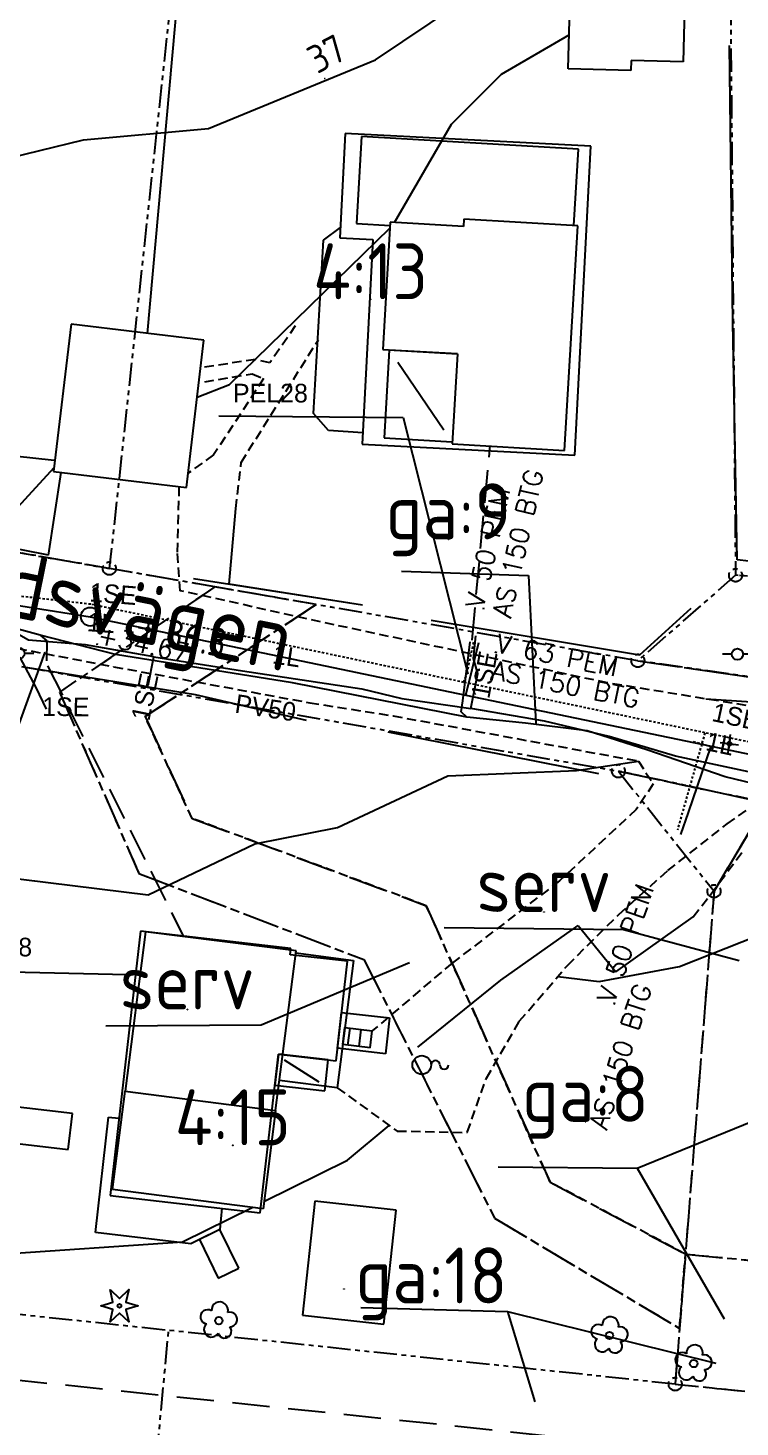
# Model space of a CAD drawing. Header units: metres. Extents: x 139929 to 143267, y 6401995 to 6404511.
# Drawn here: x 140403.1 to 140441.2, y 6402340.9 to 6402415.9 of the extents above; entities that cross this region are included whole.
import ezdxf
from ezdxf.enums import TextEntityAlignment as Align

# ---------------------------------------------------------------- set-up
doc = ezdxf.new("R2010")
doc.units = ezdxf.units.M
for name, pattern in [('DASHED', [0.75, 0.5, -0.25]), ('DASHED2', [3, 2, -1]), ('DGN Style 3', [2.464518, 1.76037, -0.704148]), ('HAECK', [0]), ('HIDDEN2', [0.1875, 0.125, -0.0625]), ('PHANTOM', [2.5, 1.25, -0.25, 0.25, -0.25, 0.25, -0.25])]:
    doc.linetypes.add(name, pattern=pattern)
doc.layers.add('LM_GRÄNSPUNKT_TEXT_NY', color=94, linetype='Continuous', lineweight=25)
for name, color, linetype in [('M-BEF-BELYSNINGSSTOLPE', 4, 'Continuous'), ('M-BEF-BYGGNAD', 3, 'Continuous'), ('M-BEF-EL', 4, 'ELLEDNING'), ('M-BEF-EL-TEXT', 1, 'Continuous'), ('M-BEF-HÄCK', 7, 'Continuous'), ('M-BEF-KÄLLA', 7, 'Continuous'), ('M-BEF-NIVÅ', 4, 'Continuous'), ('M-BEF-NIVÅKURVA-PRIMÄR-0.5M', 12, 'Continuous'), ('M-BEF-NIVÅKURVA-PRIMÄR-1.0M', 12, 'Continuous'), ('M-BEF-STAKET', 4, 'STAKET'), ('M-BEF-TELE', 4, 'TELELEDNING'), ('M-BEF-TELE-INFO', 4, 'Continuous'), ('M-BEF-TELE-TEXT', 1, 'Continuous'), ('M-BEF-TRAPPA', 4, 'Continuous'), ('M-BEF-TRÄD', 4, 'Continuous'), ('M-BEF-VA-S', 4, 'Continuous'), ('M-BEF-VA-TEXT', 1, 'Continuous'), ('M-BEF-VA-V', 4, 'HIDDEN2'), ('M-BEF-VÄGKANT', 1, 'DASHED'), ('M-BEF-VÄGKANTSTÖD', 1, 'Continuous'), ('M-FASTIGHETSBETECKNING', 3, 'Continuous'), ('M-GATUNAMN', 3, 'Continuous'), ('M-GR-FASTIGHETSGRÄNS', 3, 'PHANTOM'), ('M-GR-RÄTTIGHETSGRÄNS', 3, 'DASHED')]:
    doc.layers.add(name, color=color, linetype=linetype)
doc.styles.add('ISO', font='iso.shx', dxfattribs={"height": 2.5})
doc.styles.add('ITALICC', font='italicc', dxfattribs={"oblique": 10})
doc.styles.add('ROMANS', font='romans')
doc.styles.add('Style-font38', font='font38.shx')
doc.linetypes.add('ELLEDNING', pattern='A,3,-0.5,["E",Standard,S=0.5,R=0,X=0,Y=-0.25],-0.5', length=4)
doc.linetypes.add('STAKET', pattern='A,7,[134,morastr.shx,S=0.8,R=0,X=0,Y=0],0.6,[134,morastr.shx,S=0.8,R=0,X=0,Y=0],1', length=8.6)
doc.linetypes.add('TELELEDNING', pattern='A,3,-0.5,["T",Standard,S=0.5,R=0,X=0,Y=-0.25],-0.5', length=4)

# ---------------------------------------------------------------- blocks, each defined once
blk = doc.blocks.new('osynlig cirkel')
blk.add_circle((0, 0), 0.005)
blk = doc.blocks.new('OSYNLIG')
blk.add_blockref('osynlig cirkel', (0, 0))
blk = doc.blocks.new('PRI_L_ALLM')
for points in [[(-0.3, 0, 0), (-0.8, 0, 0)], [(0.8, 0, 0), (0.3, 0, 0)]]:
    blk.add_polyline3d(points)
blk.add_circle((0, 0), 0.3)
blk = doc.blocks.new('PRI_NIVÅ_HÖJDPUNKT_ISM')
at = {"color": 7}
for p, q in [((-0.25, 0), (0.25, 0)), ((0, 0.25), (0, -0.25))]:
    blk.add_line(p, q, dxfattribs=at)
blk = doc.blocks.new('PRI_V_KÄLLA')
blk.add_circle((0, 0), 0.5)
for centre, start, end in [((0.733333, 0), 0, 179.999991), ((1.2, 0), 179.999991, 359.999955)]:
    blk.add_arc(centre, 0.233333, start, end)
blk = doc.blocks.new('BRUNN')
blk.add_circle((0, 0), 0.5)
blk = doc.blocks.new('VENTIL')
blk.add_line((0, -0.55), (0, 0.55))
blk = doc.blocks.new('LIGGARPUNKT')
blk.add_circle((0, 0), 0.35)
at = {"layer": 'LM_GRÄNSPUNKT_TEXT_NY', "style": 'ITALICC', "oblique": 10}
blk.add_attdef('PUNKTBETECKNING', (0.5, -0.35), '', height=0.7, dxfattribs=at)
blk = doc.blocks.new('PRI_V_POLLARE')
blk.add_circle((0, 0), 0.2)
blk = doc.blocks.new('PRI_M_BARRTRÄD')
blk.add_polyline3d([(-0.5, 0.866026, 0), (0, 0.4, 0), (0.5, 0.866026, 0), (0.34641, 0.2, 0), (1, 0, 0), (0.34641, -0.2, 0), (0.5, -0.866026, 0), (0, -0.4, 0), (-0.5, -0.866026, 0), (-0.34641, -0.2, 0), (-1, 0, 0), (-0.34641, 0.2, 0), (-0.5, 0.866026, 0)])
blk.add_circle((0, 0), 0.1)
blk = doc.blocks.new('PRI_M_LÖVTRÄD')
blk.add_circle((0, 0), 0.2)
for centre, radius, start, end in [((0.047722, 0.56156), 0.443002, 345.022908, 184.096476), ((-0.601762, 0.206006), 0.384732, 57.341651, 261.23001), ((0.585988, 0.07036), 0.392534, 269.444378, 106.321877), ((-0.395828, -0.476108), 0.401424, 131.233971, 330.911027), ((0.306072, -0.564084), 0.367104, 196.976003, 41.224955)]:
    blk.add_arc(centre, radius, start, end)
blk = doc.blocks.new('SPWDEF')
at = {"color": 0, "linetype": 'Continuous'}
for p, q in [((-1, 0), (1, 0)), ((0, -1), (0, 1))]:
    blk.add_line(p, q, dxfattribs=at)
blk.add_circle((0, 0), 0.2)
blk = doc.blocks.new('PRI_NIVÅ_HÖJDPKT')
at = {"color": 0, "linetype": 'Continuous', "lineweight": -3}
blk.add_circle((183, 184), 0.0005, dxfattribs=at)

msp = doc.modelspace()

# ---------------------------------------------------------------- linework, layer by layer
at = {"layer": 'M-BEF-BYGGNAD'}
for p, q in [((140438.365, 6402420.564), (140438.199, 6402414.116)), ((140438.365, 6402420.564), (140438.199, 6402414.116)), ((140432.038, 6402413.748), (140432.144, 6402417.844)), ((140432.038, 6402413.748), (140432.144, 6402417.844)), ((140435.411, 6402414.188), (140435.398, 6402413.661)), ((140435.411, 6402414.188), (140435.398, 6402413.661)), ((140438.199, 6402414.116), (140435.411, 6402414.188)), ((140438.199, 6402414.116), (140435.411, 6402414.188)), ((140435.398, 6402413.661), (140432.038, 6402413.748)), ((140435.398, 6402413.661), (140432.038, 6402413.748)), ((140420.084, 6402410.273), (140419.797, 6402404.679)), ((140433.244, 6402409.6), (140420.084, 6402410.273)), ((140420.964, 6402410.108), (140420.693, 6402405.446)), ((140432.585, 6402409.429), (140420.964, 6402410.108)), ((140432.346, 6402405.336), (140432.585, 6402409.429)), ((140432.395, 6402393.021), (140433.244, 6402409.6)), ((140418.926, 6402404.554), (140419.826, 6402405.23)), ((140420.693, 6402405.446), (140422.49, 6402405.341)), ((140422.5, 6402405.521), (140422.1, 6402398.682)), ((140426.417, 6402405.292), (140422.5, 6402405.521)), ((140426.439, 6402405.682), (140426.417, 6402405.292)), ((140432.546, 6402405.325), (140426.439, 6402405.682)), ((140431.842, 6402393.276), (140432.546, 6402405.325)), ((140418.378, 6402395.256), (140418.926, 6402404.554)), ((140419.797, 6402404.679), (140421.56, 6402404.589)), ((140421.56, 6402404.589), (140420.997, 6402393.604)), ((140405.385, 6402400.04), (140404.449, 6402392.139)), ((140405.385, 6402400.04), (140404.449, 6402392.139)), ((140412.512, 6402399.196), (140405.385, 6402400.04)), ((140412.512, 6402399.196), (140405.385, 6402400.04)), ((140411.576, 6402391.295), (140412.512, 6402399.196)), ((140411.576, 6402391.295), (140412.512, 6402399.196)), ((140422.1, 6402398.682), (140426.098, 6402398.449)), ((140422.445, 6402398.662), (140422.169, 6402393.943)), ((140426.098, 6402398.449), (140422.445, 6402398.662)), ((140426.098, 6402398.449), (140425.816, 6402393.628)), ((140422.897, 6402398.002), (140425.37, 6402394.389)), ((140419.191, 6402394.341), (140418.378, 6402395.256)), ((140421.029, 6402394.22), (140419.191, 6402394.341)), ((140422.169, 6402393.943), (140425.822, 6402393.729)), ((140420.997, 6402393.604), (140432.395, 6402393.021)), ((140425.816, 6402393.628), (140431.842, 6402393.276)), ((140404.449, 6402392.139), (140411.576, 6402391.295)), ((140404.449, 6402392.139), (140411.576, 6402391.295)), ((140409.107, 6402367.483), (140407.477, 6402353.314)), ((140409.377, 6402367.459), (140408.282, 6402358.9)), ((140417.169, 6402366.556), (140409.107, 6402367.483)), ((140417.446, 6402366.427), (140409.377, 6402367.459)), ((140416.352, 6402357.868), (140417.446, 6402366.427)), ((140417.132, 6402366.229), (140417.169, 6402366.556)), ((140420.207, 6402365.876), (140417.132, 6402366.229)), ((140417.433, 6402366.321), (140420.532, 6402365.925)), ((140419.594, 6402360.541), (140420.207, 6402365.876)), ((140420.532, 6402365.925), (140419.659, 6402359.091)), ((140415.522, 6402352.389), (140416.501, 6402360.897)), ((140416.501, 6402360.897), (140416.308, 6402359.226)), ((140416.501, 6402360.897), (140419.594, 6402360.541)), ((140419.176, 6402360.589), (140416.501, 6402360.897)), ((140418.685, 6402359.385), (140416.821, 6402360.563)), ((140418.984, 6402358.918), (140419.176, 6402360.589)), ((140419.659, 6402359.091), (140416.558, 6402359.487)), ((140407.608, 6402353.633), (140408.282, 6402358.9)), ((140408.282, 6402358.9), (140416.352, 6402357.868)), ((140416.308, 6402359.226), (140418.984, 6402358.918)), ((140405.459, 6402357.708), (140401.646, 6402358.154)), ((140405.233, 6402355.775), (140405.459, 6402357.708)), ((140406.693, 6402351.335), (140407.395, 6402357.507)), ((140407.395, 6402357.507), (140407.954, 6402357.458)), ((140416.352, 6402357.868), (140415.678, 6402352.601)), ((140401.419, 6402356.221), (140405.233, 6402355.775)), ((140415.678, 6402352.601), (140407.608, 6402353.633)), ((140407.477, 6402353.314), (140415.522, 6402352.389)), ((140418.464, 6402353.01), (140417.792, 6402346.889)), ((140418.464, 6402353.01), (140417.792, 6402346.889)), ((140422.822, 6402352.533), (140418.464, 6402353.01)), ((140422.822, 6402352.533), (140418.464, 6402353.01)), ((140413.464, 6402352.626), (140413.366, 6402351.485)), ((140422.15, 6402346.411), (140422.822, 6402352.533)), ((140422.15, 6402346.411), (140422.822, 6402352.533)), ((140411.807, 6402350.723), (140406.693, 6402351.335)), ((140413.366, 6402351.485), (140411.807, 6402350.723)), ((140417.792, 6402346.889), (140422.15, 6402346.411)), ((140417.792, 6402346.889), (140422.15, 6402346.411))]:
    msp.add_line(p, q, dxfattribs=at)
at = {"layer": 'M-BEF-EL', "flags": 128}
for points in [[(140365.682, 6402369.004), (140366.208, 6402371.615), (140366.567, 6402374.418), (140367.124, 6402380.571), (140368.12, 6402384.928), (140369.057, 6402386.221), (140370.232, 6402386.596), (140375.642, 6402385.496), (140378.516, 6402385.199), (140380.864, 6402385.125), (140390.137, 6402383.728), (140397.926, 6402382.345), (140400.971, 6402382.229), (140402.648, 6402382.162), (140403.502, 6402380.556), (140404.048, 6402379.389)], [(140409.517, 6402380.665), (140409.822, 6402382.206), (140406.157, 6402382.856), (140403.105, 6402383.104), (140400.936, 6402384.321), (140399.872, 6402384.592), (140399.498, 6402382.85), (140394.281, 6402378.426), (140394.353, 6402377.668), (140394.937, 6402377.437), (140396.334, 6402376.906), (140397.921, 6402375.984), (140398.221, 6402375.095), (140397.838, 6402374.137), (140397.402, 6402373.607), (140397.838, 6402374.137), (140398.221, 6402375.095), (140397.921, 6402375.984), (140396.334, 6402376.906), (140394.937, 6402377.437), (140394.353, 6402377.668), (140394.281, 6402378.426), (140399.498, 6402382.85)], [(140454.35, 6402374.913), (140452.541, 6402374.969), (140450.959, 6402374.809), (140448.759, 6402374.747), (140443.855, 6402375.577), (140437.792, 6402376.868), (140434.229, 6402377.928), (140430.765, 6402378.758), (140426.815, 6402379.425), (140427.199, 6402381.308), (140426.957, 6402382.108), (140427.079, 6402383.326)], [(140409.822, 6402382.206), (140414.584, 6402381.449), (140420.977, 6402380.487), (140423.122, 6402379.963), (140426.815, 6402379.425)]]:
    msp.add_lwpolyline(points, dxfattribs=at)
at = {"layer": 'M-BEF-HÄCK', "lineweight": -3}
for p, q in [((140409.482, 6402399.555), (140411.241, 6402419.05)), ((140440.862, 6402400.143), (140440.692, 6402414.987)), ((140441.1, 6402387.413), (140440.862, 6402400.143)), ((140413.857, 6402386.095), (140414.221, 6402390.167)), ((140465.581, 6402384.634), (140441.1, 6402387.413)), ((140421.019, 6402384.973), (140413.857, 6402386.095)), ((140435.863, 6402382.291), (140424.688, 6402384.147)), ((140438.614, 6402384.801), (140435.863, 6402382.291)), ((140412.055, 6402380.172), (140402.959, 6402381.637)), ((140418.016, 6402378.791), (140412.055, 6402380.172)), ((140422.363, 6402378.179), (140433.669, 6402375.954))]:
    msp.add_line(p, q, dxfattribs=at)
at = {"layer": 'M-BEF-HÄCK', "color": 1, "linetype": 'HAECK', "lineweight": -3}
for p, q in [((140409.482, 6402399.555), (140411.241, 6402419.05)), ((140440.862, 6402400.143), (140440.692, 6402414.987)), ((140441.1, 6402387.413), (140440.862, 6402400.143)), ((140404.17, 6402387.658), (140404.855, 6402392.091)), ((140404.17, 6402387.658), (140391.356, 6402390.177)), ((140465.581, 6402384.634), (140441.1, 6402387.413)), ((140421.019, 6402384.973), (140411.948, 6402386.394)), ((140435.863, 6402382.291), (140424.688, 6402384.147)), ((140438.614, 6402384.801), (140435.863, 6402382.291)), ((140412.055, 6402380.172), (140402.959, 6402381.637)), ((140418.016, 6402378.791), (140412.055, 6402380.172)), ((140422.363, 6402378.179), (140433.669, 6402375.954))]:
    msp.add_line(p, q, dxfattribs=at)
at = {"layer": 'M-BEF-NIVÅKURVA-PRIMÄR-0.5M', "linetype": 'Continuous', "lineweight": -3}
for p, q in [((140428.458, 6402413.463, 36.5), (140432.084, 6402415.571, 36.5)), ((140425.778, 6402410.782, 36.5), (140428.458, 6402413.463, 36.5)), ((140422.725, 6402405.508, 36.5), (140425.778, 6402410.782, 36.5)), ((140413.886, 6402396.81, 36.5), (140422.481, 6402405.198, 36.5)), ((140412.149, 6402396.138, 36.5), (140413.886, 6402396.81, 36.5)), ((140400.776, 6402388.325, 36.5), (140404.475, 6402392.365, 36.5)), ((140438.001, 6402365.599, 35.5), (140444.753, 6402368.26, 35.5)), ((140433.689, 6402364.796, 35.5), (140438.001, 6402365.599, 35.5)), ((140431.489, 6402365.063, 35.5), (140433.689, 6402364.796, 35.5)), ((140420.198, 6402355.207, 35.5), (140422.448, 6402357.07, 35.5)), ((140415.728, 6402352.99, 35.5), (140420.198, 6402355.207, 35.5)), ((140411.367, 6402350.827, 35.5), (140415.094, 6402352.676, 35.5)), ((140399.612, 6402350.035, 35.5), (140411.367, 6402350.827, 35.5))]:
    msp.add_line(p, q, dxfattribs=at)
at = {"layer": 'M-BEF-NIVÅKURVA-PRIMÄR-1.0M', "linetype": 'Continuous', "lineweight": -3}
for p, q in [((140421.712, 6402414.217, 37), (140426.096, 6402417.167, 37)), ((140412.759, 6402410.534, 37), (140421.712, 6402414.217, 37)), ((140406.046, 6402409.94, 37), (140412.759, 6402410.534, 37)), ((140401.194, 6402408.749, 37), (140406.046, 6402409.94, 37)), ((140439.42, 6402379.949, 36), (140444.292, 6402379.635, 36)), ((140425.587, 6402375.828, 36), (140432.476, 6402376.107, 36)), ((140432.476, 6402376.107, 36), (140435.8, 6402376.614, 36)), ((140419.664, 6402373.042, 36), (140425.587, 6402375.828, 36)), ((140415.238, 6402372.171, 36), (140419.664, 6402373.042, 36)), ((140409.521, 6402369.443, 36), (140415.238, 6402372.171, 36)), ((140401.396, 6402370.446, 36), (140409.521, 6402369.443, 36))]:
    msp.add_line(p, q, dxfattribs=at)
at = {"layer": 'M-BEF-STAKET', "lineweight": -3}
msp.add_line((140404.488, 6402392.738), (140400.543, 6402393.158), dxfattribs=at)
at = {"layer": 'M-BEF-TELE', "linetype": 'Continuous'}
for p, q in [((140403.727, 6402383.375), (140400.152, 6402384.344)), ((140407.777, 6402382.322), (140403.727, 6402383.375)), ((140403.727, 6402383.375), (140404.092, 6402383.067)), ((140404.092, 6402383.067), (140404.08, 6402381.995)), ((140426.384, 6402379.839), (140426.786, 6402383.012)), ((140417.26, 6402380.803), (140407.777, 6402382.322)), ((140426.595, 6402378.961), (140417.26, 6402380.803)), ((140426.295, 6402379.254), (140426.384, 6402379.839)), ((140426.595, 6402378.961), (140426.295, 6402379.254)), ((140429.748, 6402378.641), (140426.595, 6402378.961)), ((140433.045, 6402378.231), (140429.748, 6402378.641)), ((140436.247, 6402377.217), (140433.045, 6402378.231)), ((140440.459, 6402375.771), (140436.247, 6402377.217)), ((140443.916, 6402374.919), (140440.459, 6402375.771))]:
    msp.add_line(p, q, dxfattribs=at)
at = {"layer": 'M-BEF-TELE-INFO', "linetype": 'DGN Style 3'}
for p, q in [((140426.883, 6402383.099), (140427.853, 6402393.546)), ((140404.132, 6402381.716), (140411.418, 6402367.194))]:
    msp.add_line(p, q, dxfattribs=at)
at = {"layer": 'M-BEF-TELE-TEXT', "linetype": 'Continuous'}
for p, q in [((140413.302, 6402395.14), (140423.19, 6402395.038)), ((140423.19, 6402395.038), (140426.653, 6402381.296)), ((140397.771, 6402365.403), (140404.005, 6402382.457)), ((140408.402, 6402365.143), (140397.771, 6402365.403))]:
    msp.add_line(p, q, dxfattribs=at)
at = {"layer": 'M-BEF-TRAPPA', "lineweight": -3}
for p, q in [((140419.67, 6402361.207), (140419.892, 6402363.133)), ((140419.892, 6402363.133), (140422.458, 6402362.838)), ((140422.458, 6402362.838), (140422.237, 6402360.912)), ((140422.237, 6402360.912), (140419.67, 6402361.207)), ((140413.366, 6402351.485), (140412.266, 6402350.948)), ((140414.376, 6402349.419), (140413.366, 6402351.485)), ((140412.266, 6402350.948), (140413.276, 6402348.882)), ((140413.276, 6402348.882), (140414.376, 6402349.419))]:
    msp.add_line(p, q, dxfattribs=at)
at = {"layer": 'M-BEF-TRAPPA', "color": 1, "linetype": 'Continuous', "lineweight": -3}
for p, q in [((140419.955, 6402361.414), (140420.072, 6402362.327)), ((140420.072, 6402362.327), (140421.537, 6402362.14)), ((140420.23, 6402361.379), (140420.347, 6402362.292)), ((140420.825, 6402361.303), (140420.942, 6402362.216)), ((140421.421, 6402361.227), (140421.537, 6402362.14)), ((140421.421, 6402361.227), (140419.955, 6402361.414))]:
    msp.add_line(p, q, dxfattribs=at)
at = {"layer": 'M-BEF-VA-S'}
for points in [[(140346.437, 6402393.702, 0), (140368.255, 6402390.303, 0), (140388.975, 6402387.074, 0), (140400.773, 6402385.236, 0), (140406.411, 6402384.358, 0)], [(140406.411, 6402384.358, 0), (140426.558, 6402380.152, 0), (140439.709, 6402377.407, 0), (140448.292, 6402375.615, 0)], [(140426.558, 6402380.152, 0), (140427.243, 6402382.977, 0)], [(140438.069, 6402372.679, 0), (140438.479, 6402373.86, 0), (140439.709, 6402377.407, 0)]]:
    msp.add_polyline3d(points, dxfattribs=at)
at = {"layer": 'M-BEF-VA-TEXT'}
for points in [[(140427.49, 6402384.755, 0), (140427.512, 6402384.853, 0)], [(140428.931, 6402384.259, 0), (140428.953, 6402384.356, 0)], [(140406.727, 6402382.904, 0), (140406.824, 6402382.884, 0)], [(140428.108, 6402382.464, 0), (140428.206, 6402382.444, 0)], [(140427.847, 6402381.026, 0), (140427.945, 6402381.007, 0)], [(140434.504, 6402363.563, 0), (140434.537, 6402363.658, 0)], [(140434.072, 6402356.79, 0), (140434.103, 6402356.885, 0)]]:
    msp.add_polyline3d(points, dxfattribs=at)
at = {"layer": 'M-BEF-VA-V'}
for points in [[(140454.954, 6402375.73, 0), (140448.141, 6402376.293, 0), (140439.367, 6402378.131, 0), (140426.444, 6402380.836, 0), (140406.439, 6402385.024, 0), (140400.512, 6402385.699, 0), (140397.246, 6402386.068, 0), (140389.38, 6402387.313, 0), (140377.388, 6402389.123, 0), (140368.695, 6402390.557, 0), (140346.859, 6402394.47, 0), (140345.864, 6402394.649, 0)], [(140426.444, 6402380.836, 0), (140426.614, 6402381.322, 0), (140426.981, 6402383.023, 0)], [(140439.367, 6402378.131, 0), (140439.192, 6402377.523, 0), (140437.888, 6402372.907, 0)]]:
    msp.add_polyline3d(points, dxfattribs=at)
at = {"layer": 'M-BEF-VÄGKANT', "lineweight": -3}
for p, q in [((140417.409, 6402399.955), (140416.041, 6402397.973)), ((140414.507, 6402392.637), (140418.644, 6402399.208)), ((140415.266, 6402398.154), (140412.524, 6402397.738)), ((140416.041, 6402397.973), (140415.266, 6402398.154)), ((140412.552, 6402396.96), (140415.096, 6402397.38)), ((140415.709, 6402397.126), (140413.021, 6402393.034)), ((140415.096, 6402397.38), (140415.709, 6402397.126)), ((140413.021, 6402393.034), (140411.673, 6402392.053)), ((140414.221, 6402390.167), (140414.507, 6402392.637)), ((140419.494, 6402383.923), (140413.784, 6402385.186)), ((140434.143, 6402380.809), (140419.494, 6402383.923)), ((140402.509, 6402382.658), (140407.67, 6402381.677)), ((140402.509, 6402382.658), (140407.67, 6402381.677)), ((140407.67, 6402381.677), (140418.182, 6402379.742)), ((140407.67, 6402381.677), (140418.182, 6402379.742)), ((140447.491, 6402378.632), (140434.143, 6402380.809)), ((140418.182, 6402379.742), (140422.647, 6402379.041)), ((140418.182, 6402379.742), (140422.647, 6402379.041)), ((140422.647, 6402379.041), (140435.8, 6402376.614)), ((140422.647, 6402379.041), (140435.8, 6402376.614)), ((140435.8, 6402376.614), (140436.592, 6402375.386)), ((140436.592, 6402375.386), (140435.681, 6402374.012)), ((140435.681, 6402374.012), (140431.573, 6402370.19)), ((140439.707, 6402369.496), (140441.437, 6402371.841)), ((140439.707, 6402369.496), (140441.437, 6402371.841)), ((140431.573, 6402370.19), (140425.81, 6402365.777)), ((140438.727, 6402368.262), (140439.707, 6402369.496)), ((140438.727, 6402368.262), (140439.707, 6402369.496)), ((140425.81, 6402365.777), (140422.323, 6402362.809))]:
    msp.add_line(p, q, dxfattribs=at)
at = {"layer": 'M-BEF-VÄGKANT'}
for p, q in [((140411.094, 6402387.82), (140411.188, 6402391.341)), ((140411.235, 6402385.75), (140411.094, 6402387.82)), ((140419.494, 6402383.923), (140411.235, 6402385.75)), ((140434.143, 6402380.809), (140419.494, 6402383.923)), ((140402.509, 6402382.658), (140407.67, 6402381.677)), ((140407.67, 6402381.677), (140418.182, 6402379.742)), ((140447.491, 6402378.632), (140434.143, 6402380.809)), ((140418.182, 6402379.742), (140422.647, 6402379.041)), ((140422.647, 6402379.041), (140435.8, 6402376.614)), ((140435.8, 6402376.614), (140436.592, 6402375.386)), ((140436.592, 6402375.386), (140435.681, 6402374.012)), ((140440.553, 6402373.251), (140442.411, 6402374.555)), ((140435.681, 6402374.012), (140431.573, 6402370.19)), ((140437.375, 6402370.746), (140440.553, 6402373.251)), ((140434.749, 6402368.392), (140437.375, 6402370.746)), ((140431.573, 6402370.19), (140425.81, 6402365.777)), ((140431.998, 6402365.653), (140434.749, 6402368.392)), ((140425.81, 6402365.777), (140421.537, 6402362.14)), ((140429.414, 6402362.658), (140431.998, 6402365.653)), ((140427.651, 6402359.608), (140429.414, 6402362.658)), ((140426.626, 6402356.695), (140427.651, 6402359.608)), ((140419.659, 6402359.091), (140422.862, 6402356.77)), ((140422.862, 6402356.77), (140426.626, 6402356.695))]:
    msp.add_line(p, q, dxfattribs=at)
at = {"layer": 'M-BEF-VÄGKANTSTÖD', "lineweight": -3}
for p, q in [((140428.428, 6402364.863), (140432.574, 6402367.797)), ((140428.428, 6402364.863), (140432.574, 6402367.797)), ((140432.574, 6402367.797), (140434.582, 6402365.318)), ((140432.574, 6402367.797), (140434.582, 6402365.318)), ((140434.582, 6402365.318), (140438.727, 6402368.262)), ((140434.582, 6402365.318), (140438.727, 6402368.262)), ((140423.975, 6402361.263), (140428.428, 6402364.863)), ((140423.975, 6402361.263), (140428.428, 6402364.863))]:
    msp.add_line(p, q, dxfattribs=at)
at = {"layer": 'M-FASTIGHETSBETECKNING', "lineweight": -3}
for p, q in [((140423.108, 6402386.803), (140429.906, 6402386.572)), ((140429.906, 6402386.572), (140430.31, 6402378.634)), ((140425.389, 6402367.685), (140435.009, 6402367.586)), ((140435.009, 6402367.586), (140441.205, 6402365.919)), ((140415.576, 6402362.461), (140423.537, 6402365.813)), ((140407.253, 6402362.414), (140415.576, 6402362.461)), ((140435.732, 6402354.779), (140441.911, 6402357.306)), ((140428.285, 6402354.855), (140435.732, 6402354.779)), ((140435.732, 6402354.779), (140440.406, 6402346.69)), ((140420.914, 6402347.299), (140428.78, 6402347.098)), ((140428.78, 6402347.098), (140430.242, 6402342.247)), ((140428.78, 6402347.098), (140439.953, 6402344.316))]:
    msp.add_line(p, q, dxfattribs=at)
at = {"layer": 'M-FASTIGHETSBETECKNING', "color": 1, "linetype": 'Continuous', "lineweight": -3}
for p, q in [((140423.108, 6402386.803), (140429.906, 6402386.572)), ((140429.906, 6402386.572), (140430.31, 6402378.634)), ((140425.389, 6402367.685), (140435.009, 6402367.586)), ((140435.009, 6402367.586), (140441.205, 6402365.919)), ((140415.576, 6402362.461), (140423.537, 6402365.813)), ((140407.253, 6402362.414), (140415.576, 6402362.461)), ((140435.732, 6402354.779), (140441.911, 6402357.306)), ((140428.285, 6402354.855), (140435.732, 6402354.779)), ((140435.732, 6402354.779), (140440.406, 6402346.69)), ((140420.914, 6402347.299), (140428.78, 6402347.098)), ((140428.78, 6402347.098), (140439.953, 6402344.316)), ((140428.78, 6402347.098), (140430.242, 6402342.247))]:
    msp.add_line(p, q, dxfattribs=at)
at = {"layer": 'M-GR-FASTIGHETSGRÄNS'}
for p, q in [((140411.584, 6402425.323), (140407.439, 6402386.945)), ((140411.584, 6402425.323), (140407.439, 6402386.945)), ((140440.696, 6402422.333), (140441.008, 6402386.58)), ((140440.696, 6402422.333), (140441.008, 6402386.58)), ((140375.075, 6402392.588), (140407.439, 6402386.945)), ((140407.439, 6402386.945), (140375.075, 6402392.588)), ((140375.075, 6402392.588), (140407.439, 6402386.945)), ((140435.77, 6402381.994), (140407.439, 6402386.945)), ((140413.103, 6402385.956), (140407.439, 6402386.945)), ((140435.77, 6402381.994), (140407.439, 6402386.945)), ((140441.008, 6402386.58), (140435.77, 6402381.994)), ((140441.008, 6402386.58), (140435.77, 6402381.994)), ((140441.008, 6402386.58), (140435.77, 6402381.994)), ((140478.051, 6402383.779), (140441.008, 6402386.58)), ((140465.405, 6402384.736), (140441.008, 6402386.58)), ((140478.051, 6402383.779), (140441.008, 6402386.58)), ((140418.521, 6402385.009), (140413.103, 6402385.956)), ((140449.484, 6402385.939), (140439.853, 6402369.632)), ((140435.77, 6402381.994), (140418.521, 6402385.009)), ((140465.38, 6402377.714), (140435.77, 6402381.994)), ((140435.77, 6402381.994), (140465.38, 6402377.714)), ((140402.725, 6402381.684), (140434.729, 6402376.075)), ((140402.725, 6402381.684), (140434.729, 6402376.075)), ((140402.725, 6402381.684), (140434.729, 6402376.075)), ((140434.729, 6402376.075), (140439.853, 6402369.632)), ((140434.729, 6402376.075), (140449.588, 6402372.892)), ((140449.588, 6402372.892), (140434.729, 6402376.075)), ((140434.729, 6402376.075), (140439.853, 6402369.632)), ((140434.729, 6402376.075), (140439.853, 6402369.632)), ((140439.853, 6402369.632), (140437.771, 6402343.194)), ((140439.853, 6402369.632), (140437.771, 6402343.194)), ((140439.853, 6402369.632), (140437.771, 6402343.194)), ((140439.853, 6402369.632), (140437.771, 6402343.194)), ((140437.771, 6402343.194), (140398.871, 6402347.324)), ((140437.771, 6402343.194), (140398.871, 6402347.324)), ((140408.339, 6402321.861), (140410.62, 6402346.076)), ((140437.771, 6402343.194), (140443.725, 6402342.593)), ((140437.771, 6402343.194), (140441.254, 6402342.842)), ((140437.771, 6402343.194), (140443.725, 6402342.593))]:
    msp.add_line(p, q, dxfattribs=at)
at = {"layer": 'M-GR-RÄTTIGHETSGRÄNS', "lineweight": -3}
for p, q in [((140413.103, 6402385.956), (140404.768, 6402380.311)), ((140418.521, 6402385.009), (140413.103, 6402385.956)), ((140449.484, 6402385.939), (140439.853, 6402369.632)), ((140409.361, 6402378.998), (140418.521, 6402385.009)), ((140404.768, 6402380.311), (140409.027, 6402370.586)), ((140411.874, 6402373.537), (140409.361, 6402378.998)), ((140424.431, 6402368.858), (140411.874, 6402373.537)), ((140409.027, 6402370.586), (140421.087, 6402365.963)), ((140439.853, 6402369.632), (140437.771, 6402343.194)), ((140431.069, 6402354.027), (140424.431, 6402368.858)), ((140421.087, 6402365.963), (140428.086, 6402352.098)), ((140438.321, 6402350.172), (140431.069, 6402354.027)), ((140428.086, 6402352.098), (140438.007, 6402346.184)), ((140438.007, 6402346.184), (140438.321, 6402350.172)), ((140438.321, 6402350.172), (140441.891, 6402349.829)), ((140437.771, 6402343.194), (140441.254, 6402342.842))]:
    msp.add_line(p, q, dxfattribs=at)
at = {"layer": 'M-GR-RÄTTIGHETSGRÄNS', "color": 1, "linetype": 'DASHED2', "lineweight": -3}
for p, q in [((140413.103, 6402385.956), (140404.768, 6402380.311)), ((140449.484, 6402385.939), (140439.853, 6402369.632)), ((140418.521, 6402385.009), (140409.361, 6402378.998)), ((140435.77, 6402381.994), (140465.38, 6402377.714)), ((140404.768, 6402380.311), (140409.027, 6402370.586)), ((140409.361, 6402378.998), (140411.874, 6402373.537)), ((140434.729, 6402376.075), (140449.588, 6402372.892)), ((140411.874, 6402373.537), (140424.431, 6402368.858)), ((140409.027, 6402370.586), (140421.087, 6402365.963)), ((140424.431, 6402368.858), (140431.069, 6402354.027)), ((140421.087, 6402365.963), (140428.086, 6402352.098)), ((140431.069, 6402354.027), (140438.321, 6402350.172)), ((140428.086, 6402352.098), (140438.007, 6402346.184)), ((140438.321, 6402350.172), (140441.957, 6402349.806)), ((140399.117, 6402343.778), (140491.824, 6402334.023))]:
    msp.add_line(p, q, dxfattribs=at)

# ---------------------------------------------------------------- block references
at = {"layer": 'M-BEF-BELYSNINGSSTOLPE'}
for p in [(140402.596, 6402382.392), (140402.596, 6402382.392), (140441.109, 6402382.345), (140441.109, 6402382.345)]:
    msp.add_blockref('PRI_L_ALLM', p, dxfattribs=at)
at = {"layer": 'M-BEF-KÄLLA', "lineweight": -3}
msp.add_blockref('PRI_V_KÄLLA', (140424.187, 6402360.315), dxfattribs=at)
at = {"layer": 'M-BEF-KÄLLA', "color": 1, "linetype": 'Continuous', "lineweight": -3}
msp.add_blockref('PRI_V_KÄLLA', (140424.187, 6402360.315), dxfattribs=at)
at = {"layer": 'M-BEF-NIVÅ', "xscale": 0.5, "yscale": 0.5, "zscale": 0.5}
for p, rotation in [((140409.503, 6402383.694), 349.7399997486405), ((140440.676, 6402377.545), 352.2060002748858)]:
    msp.add_blockref('SPWDEF', p, dxfattribs=dict(at, rotation=rotation))
at = {"layer": 'M-BEF-NIVÅ', "lineweight": -3}
for p, rotation in [((140409.503, 6402383.694), 349.7399997486405), ((140440.676, 6402377.545), 352.2060002748858)]:
    msp.add_blockref('PRI_NIVÅ_HÖJDPUNKT_ISM', p, dxfattribs=dict(at, rotation=rotation))
at = {"layer": 'M-BEF-NIVÅKURVA-PRIMÄR-1.0M', "color": 1, "linetype": 'Continuous', "lineweight": -3, "xscale": 0.001, "yscale": 0.001, "zscale": 0.001}
msp.add_blockref('PRI_NIVÅ_HÖJDPKT', (140418.8, 6402413.048, 37), dxfattribs=at)
at = {"layer": 'M-BEF-TRÄD', "color": 1, "linetype": 'Continuous', "lineweight": -3}
for name, p in [('PRI_M_BARRTRÄD', (140407.979, 6402347.396)), ('PRI_M_LÖVTRÄD', (140413.311, 6402346.598)), ('PRI_M_LÖVTRÄD', (140434.253, 6402345.803)), ('PRI_M_LÖVTRÄD', (140438.764, 6402344.297))]:
    msp.add_blockref(name, p, dxfattribs=at)
at = {"layer": 'M-BEF-VA-S'}
msp.add_blockref('BRUNN', (140406.411, 6402384.358), dxfattribs=at)
at = {"layer": 'M-BEF-VA-V', "rotation": 74.60191475657454}
msp.add_blockref('VENTIL', (140439.192, 6402377.523), dxfattribs=at)
at = {"layer": 'M-FASTIGHETSBETECKNING', "lineweight": -3}
for p in [(140421.439, 6402401.381), (140414.057, 6402356.005)]:
    msp.add_blockref('OSYNLIG', p, dxfattribs=at)
at = {"layer": 'M-GR-FASTIGHETSGRÄNS'}
for p in [(140407.439, 6402386.945), (140441.008, 6402386.58), (140435.77, 6402381.994), (140434.729, 6402376.075), (140439.853, 6402369.632), (140437.771, 6402343.194)]:
    msp.add_blockref('LIGGARPUNKT', p, dxfattribs=at)
at = {"layer": 'M-GR-RÄTTIGHETSGRÄNS', "lineweight": -3}
for p in [(140425.628, 6402388.51), (140430.742, 6402368.518), (140411.622, 6402363.294), (140432.96, 6402357.263), (140420.016, 6402348.299)]:
    msp.add_blockref('OSYNLIG', p, dxfattribs=at)
at = {"layer": 'M-GR-RÄTTIGHETSGRÄNS', "color": 1, "linetype": 'Continuous', "lineweight": -3, "xscale": 0.01, "yscale": 0.01, "zscale": 0.01}
for p in [(140425.628, 6402388.51), (140430.742, 6402368.518), (140411.622, 6402363.294), (140432.96, 6402357.263), (140420.016, 6402348.299)]:
    msp.add_blockref('PRI_V_POLLARE', p, dxfattribs=at)

# ---------------------------------------------------------------- texts
at = {"layer": 'M-BEF-EL-TEXT', "linetype": 'Continuous'}
for s, rotation, p in [('1SE', 355.42608, (140406.322, 6402384.882)), ('1L', 355.42608, (140406.192, 6402383.288)), ('1L', 351.38435, (140416.091, 6402381.562)), ('1SE', 79.59229, (140428.097, 6402379.859)), ('1SE', 78.46538, (140409.873, 6402378.658)), ('1SE', 359.42706, (140403.835, 6402378.74)), ('1SE', 347.78428, (140439.621, 6402378.481)), ('1L', 347.90524, (140439.287, 6402376.916))]:
    msp.add_text(s, height=1, rotation=rotation, dxfattribs=at).set_placement(p, align=Align.BOTTOM_LEFT)
at = {"layer": 'M-BEF-NIVÅ', "style": 'ISO'}
for rotation in [349.1516, 349.74]:
    msp.add_text('36.3', height=1.5, rotation=rotation, dxfattribs=at).set_placement((140410.485, 6402383.506), align=Align.MIDDLE_LEFT)
at = {"layer": 'M-BEF-NIVÅKURVA-PRIMÄR-1.0M', "style": 'ISO'}
msp.add_text('37', height=1.5, rotation=27.846, dxfattribs=at).set_placement((140418.8, 6402413.048), align=Align.BOTTOM_LEFT)
at = {"layer": 'M-BEF-TELE-TEXT', "linetype": 'Continuous', "style": 'Style-font38'}
for p in [(140414.068, 6402395.849), (140399.286, 6402366.137)]:
    msp.add_text('PEL28', height=1, dxfattribs=at).set_placement(p)
msp.add_text('PV50', height=1, rotation=351.48516, dxfattribs=at).set_placement((140414.272, 6402380.208), align=Align.TOP_LEFT)
at = {"layer": 'M-BEF-VA-TEXT', "style": 'ROMANS'}
for s, rotation, p in [('AS 150 BTG ', 77.199, (140428.931, 6402384.259)), ('V 50 PEM ', 77.35343, (140427.49, 6402384.755)), ('+34.67', 348.33193, (140406.727, 6402382.904)), ('V 63 PEM ', 348.39115, (140428.108, 6402382.464)), ('AS 150 BTG ', 348.72829, (140427.847, 6402381.026)), ('V 50 PEM ', 71.116, (140434.504, 6402363.563)), ('AS 150 BTG ', 72.16034, (140434.072, 6402356.79))]:
    msp.add_text(s, height=1, rotation=rotation, dxfattribs=at).set_placement(p)
at = {"layer": 'M-FASTIGHETSBETECKNING', "lineweight": -3, "style": 'ISO'}
for s, p in [('4:13', (140421.439, 6402401.381)), ('4:15', (140414.057, 6402356.005))]:
    msp.add_text(s, height=3, dxfattribs=at).set_placement(p, align=Align.CENTER)
at = {"layer": 'M-GATUNAMN', "lineweight": -3, "style": 'ISO'}
msp.add_text('Gamla Sörredsvägen', height=3.5, rotation=348.53105, dxfattribs=at).set_placement((140397.729, 6402387.049), align=Align.MIDDLE_CENTER)
at = {"layer": 'M-GR-RÄTTIGHETSGRÄNS', "lineweight": -3, "style": 'ISO'}
for s, p in [('ga:9', (140425.628, 6402388.51)), ('serv', (140430.742, 6402368.518)), ('serv', (140411.622, 6402363.294)), ('ga:8', (140432.96, 6402357.263)), ('ga:18', (140424.704, 6402347.523))]:
    msp.add_text(s, height=3, dxfattribs=at).set_placement(p, align=Align.CENTER)

doc.saveas('drawing.dxf')
